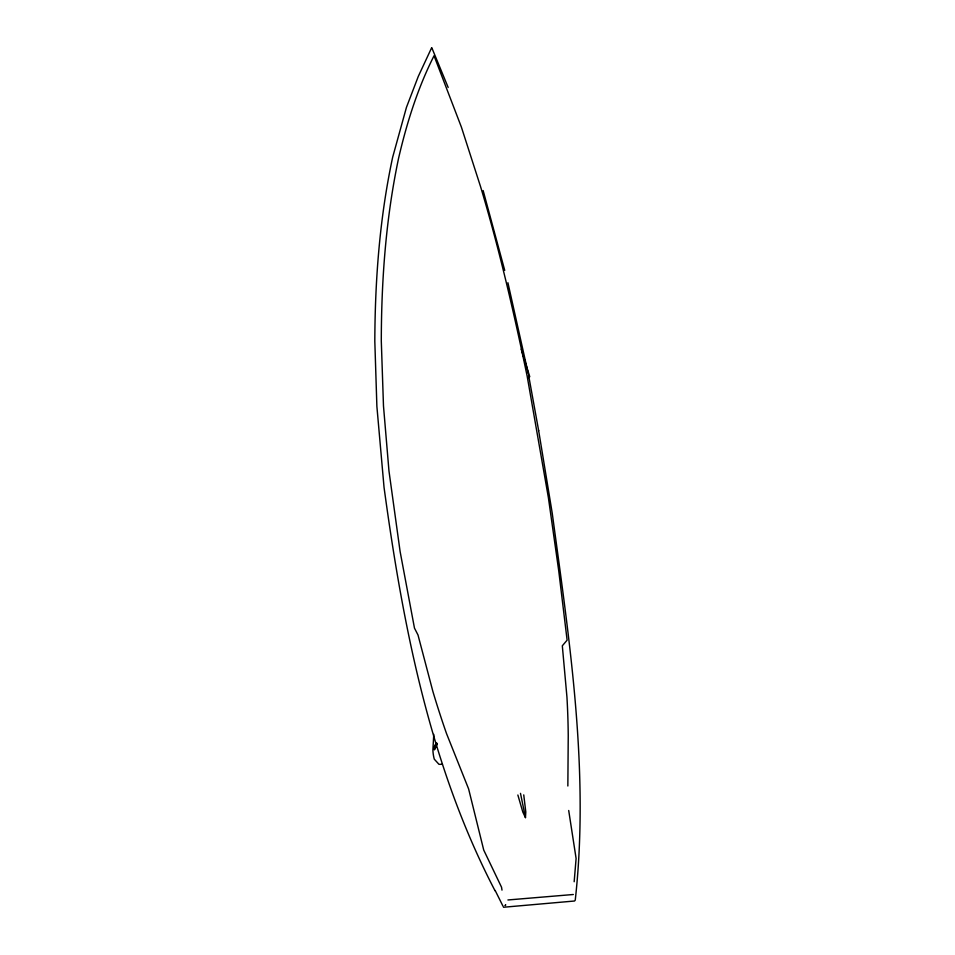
<?xml version="1.0" encoding="UTF-8"?>
<svg xmlns="http://www.w3.org/2000/svg" width="955" height="955" viewBox="0 0 955 955"><rect width="100%" height="100%" fill="white"/><g stroke="black" fill="none" stroke-linecap="round" stroke-linejoin="round"><path stroke-width="1.43" d="M567.855 786.001L568.237 735.696A986.634 877.036 9.1 0 0 566.936 696.971L562.316 645.795L567.115 640.16L558.747 570.911L548.385 497.627L527.172 376.198C513.862 312.512 499.322 249.04 480.58 186.703L461.42 127.182L434.036 55.76C417.693 88.147 406.794 122.885 398.605 158.148C385.892 218.241 381.403 279.731 381.296 341.078L383.48 405.923L388.96 470.911L400.109 551.524L414.482 628.139L418.004 634.991L432.83 691.265A539.014 298.306 66.1 0 0 446.498 733.512L468.619 788.937L483.731 850.069L501.542 887.231L501.996 890.12M517.861 795.002L522.827 812.072L525.465 817.611L525.799 811.989L523.746 794.894M574.17 881.74L576.104 858.485L568.702 810.497M433.773 734.383L432.901 749.818A25.117 16.438 80.6 0 0 433.033 752.122L433.033 752.158A26.203 17.154 80.6 0 0 434.286 759.177L438.978 764.322L442.416 764.322M431.541 47.965L418.302 76.376L406.46 107.342L392.66 157.241C379.696 217.68 375.052 279.54 374.814 341.257L376.879 406.341L384.041 487.36C402.915 625.644 429.977 765.886 495.048 890.776M436.829 744.47L434.31 749.854L436.733 744.661M436.745 744.088L434.227 749.341L436.769 743.551M436.71 743.193L434.095 748.314L436.733 743.157M434.024 747.288L436.053 743.527M435.683 746.297L434.155 748.827L435.623 746.392M527.996 378.037L529.75 376.676L521.203 349.148M503.452 907.25L574.552 901.007L575.256 900.099C589.617 770.733 569.514 641.091 552.217 513.11L538.62 430.419M507.917 899.968L573.31 894.501M431.803 47.75L448.17 87.454M495.179 890.502L503.01 906.2M483.146 190.57L504.729 270.372M507.905 282.716L528.282 373.763M520.487 793.354L525.465 817.611M528.939 377.13L538.656 430.621M528.545 375.088L528.975 377.344M436.077 743.933L434.059 747.801L436.017 744.052M505.613 904.898L505.243 905.507L505.613 904.898"/></g></svg>
